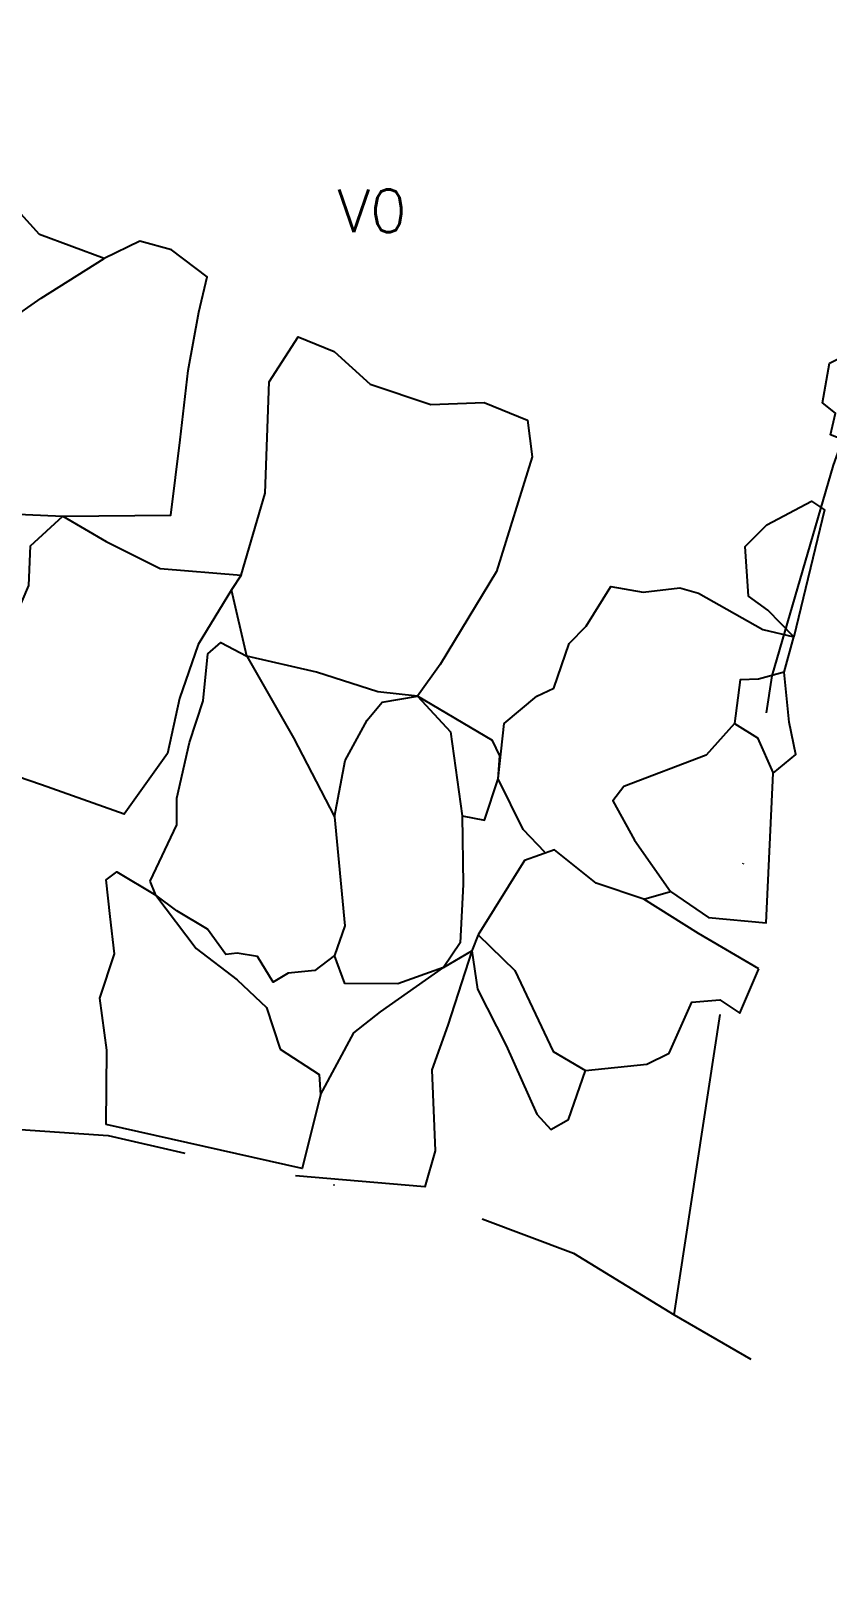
# Model space of a CAD drawing. Header units: metres. Extents: x -899 to -510, y -1454 to -1011.
# Drawn here: x -781.9 to -716.5, y -1413.6 to -1285.7 of the extents above; entities that cross this region are included whole.
import ezdxf

# ---------------------------------------------------------------- set-up
doc = ezdxf.new("R2010")
doc.units = ezdxf.units.M
doc.header["$LTSCALE"] = 25
doc.header["$MEASUREMENT"] = 0
doc.linetypes.add('STRICHPUNKTX2', pattern=[2, 1, -0.5, 0, -0.5])
for name, color, linetype in [('BEFUNDSCHRAFF', 1, 'CONTINUOUS'), ('GRABUNGSGRENZE', 3, 'STRICHPUNKTX2'), ('STEINE', 4, 'CONTINUOUS')]:
    doc.layers.add(name, color=color, linetype=linetype)
doc.styles.get("Standard").update_dxf_attribs({"font": 'txt.shx'})

msp = doc.modelspace()

# ---------------------------------------------------------------- linework, layer by layer
at = {"layer": 'GRABUNGSGRENZE', "flags": 128}
for points in [[(-729.09, -1391.32), (-721.03, -1338.76), (-715.98, -1321.44), (-708.6, -1300.66), (-699.41, -1272.99), (-687.9, -1255.1), (-681.15, -1246.07)], [(-895.54, -1250.54), (-896.74, -1259.55), (-893.1, -1269.21), (-894.86, -1279.4), (-894.73, -1289.63), (-898.27, -1299.97), (-895.95, -1311.06), (-897.25, -1321.19), (-898.8, -1331.12), (-897.72, -1337.33), (-883.29, -1346.56), (-869.84, -1351), (-854.14, -1359.92), (-839.26, -1364.31), (-821.63, -1369.92), (-802.8, -1371.19), (-787.72, -1375.74), (-775.6, -1376.57), (-759.96, -1380.15), (-748.61, -1382), (-737.35, -1386.25), (-729.09, -1391.32), (-721.39, -1395.78), (-714.16, -1397.9), (-707.59, -1398.08), (-707.59, -1398.08), (-699.49, -1400.66), (-691.34, -1402.98), (-677.23, -1407.78), (-668.21, -1410.3), (-657.57, -1412.36), (-651.71, -1412.4), (-643.57, -1411.82), (-634.31, -1408.94), (-630.7, -1407.71), (-630.7, -1407.71), (-626.16, -1413.61)]]:
    msp.add_lwpolyline(points, dxfattribs=at)
at = {"layer": 'STEINE'}
for points in [[(-797.66, -1310.2), (-785.33, -1313.78), (-783.76, -1309.55), (-781.12, -1307.71), (-775.94, -1304.44), (-781.24, -1302.47), (-783.79, -1299.63), (-788.11, -1299.74), (-792.8, -1299.55), (-795.44, -1300.68), (-798.69, -1304.09)], [(-785.33, -1313.78), (-786.14, -1316.74), (-785.73, -1318.62), (-787.2, -1320.2), (-787.09, -1323.2), (-788.66, -1325.45), (-783.62, -1325.43), (-779.34, -1325.63), (-770.44, -1325.55), (-769.69, -1319.34), (-769.04, -1313.64), (-768.14, -1308.85), (-767.48, -1305.95), (-770.39, -1303.72), (-772.99, -1303.01), (-775.94, -1304.44)], [(-714.61, -1319.56), (-716.24, -1318.95), (-715.84, -1317.17), (-716.91, -1316.31), (-716.31, -1313.05), (-714.68, -1312.23), (-714.13, -1309.89), (-711.94, -1309.78), (-714.61, -1319.56)], [(-764.67, -1330.48), (-762.7, -1323.75), (-762.37, -1314.59), (-759.99, -1310.87), (-757.03, -1312.08), (-754.07, -1314.77), (-749.08, -1316.44), (-744.7, -1316.28), (-741.14, -1317.74), (-740.77, -1320.74), (-743.7, -1330.17), (-748.31, -1337.82), (-750.19, -1340.42), (-753.45, -1340.07), (-758.49, -1338.45), (-764.2, -1337.14), (-765.48, -1331.7)], [(-739.72, -1353.27), (-741.51, -1351.39), (-743.56, -1347.22), (-743.06, -1342.69), (-740.37, -1340.44), (-738.99, -1339.78), (-737.73, -1336.11), (-736.31, -1334.68), (-734.28, -1331.42), (-731.63, -1331.87), (-728.63, -1331.51), (-727.1, -1331.96), (-721.8, -1334.95), (-719.25, -1335.55), (-721.4, -1333.37), (-722.98, -1332.2), (-723.24, -1328.13), (-721.47, -1326.35), (-717.81, -1324.4), (-716.73, -1325.11), (-719.25, -1335.55)], [(-788.86, -1345.81), (-785.62, -1340.35), (-784.4, -1338.01), (-783.6, -1334.8), (-782.13, -1331.34), (-781.99, -1328.08), (-779.34, -1325.63), (-775.78, -1327.71), (-771.34, -1329.93), (-764.67, -1330.48), (-765.48, -1331.7), (-768.22, -1336.19), (-769.74, -1340.62), (-770.74, -1345.15), (-774.29, -1350.15), (-781.07, -1347.72), (-786.16, -1346.01), (-788.86, -1345.81)], [(-772.14, -1355.64), (-769.96, -1351), (-769.97, -1348.82), (-768.91, -1344.23), (-767.8, -1340.82), (-767.4, -1336.95), (-766.34, -1336.03), (-764.2, -1337.14), (-760.36, -1343.85), (-756.99, -1350.36), (-756.15, -1359.32), (-757.01, -1361.76), (-758.63, -1362.99), (-760.82, -1363.2), (-762.04, -1363.96), (-763.32, -1361.83), (-765, -1361.58), (-765.92, -1361.68), (-767.45, -1359.6), (-769.95, -1358.08), (-771.68, -1356.81), (-772.14, -1355.64)], [(-720.06, -1338.46), (-719.25, -1335.55)], [(-720.06, -1338.46), (-722.15, -1339.02), (-723.67, -1339.08), (-724.12, -1342.69), (-722.24, -1343.86), (-720.96, -1346.76), (-719.08, -1345.22), (-719.64, -1342.58), (-720.06, -1338.46)], [(-756.99, -1350.36), (-756.13, -1345.73), (-754.31, -1342.41), (-753.09, -1340.93), (-750.19, -1340.42), (-747.48, -1343.36), (-746.5, -1350.28), (-746.43, -1355.93), (-746.68, -1360.72), (-748.05, -1362.76), (-751.81, -1364.09), (-756.14, -1364.05), (-757.01, -1361.76)], [(-746.5, -1350.28), (-744.67, -1350.63), (-743.56, -1347.22), (-743.41, -1345.34), (-744.02, -1344.07), (-750.19, -1340.42)], [(-724.12, -1342.69), (-726.46, -1345.29), (-733.22, -1347.86), (-734.13, -1349.03), (-732.34, -1352.28), (-729.38, -1356.5), (-726.27, -1358.63), (-721.53, -1359.08), (-720.96, -1346.76)], [(-722.14, -1362.85), (-727.08, -1359.96), (-731.57, -1357.12), (-735.49, -1355.8), (-738.91, -1353.06), (-741.4, -1353.94), (-745.2, -1360.05), (-742.19, -1363), (-739.02, -1369.66), (-736.37, -1371.23), (-731.33, -1370.71), (-729.5, -1369.79), (-727.63, -1365.61), (-725.34, -1365.4), (-723.7, -1366.51), (-722.14, -1362.85)], [(-775.76, -1375.66), (-775.72, -1369.55), (-776.29, -1365.27), (-775.08, -1361.61), (-775.44, -1358.55), (-775.76, -1355.55), (-774.89, -1354.89), (-771.68, -1356.81), (-768.36, -1361.18), (-764.99, -1363.77), (-762.6, -1366.05), (-761.47, -1369.46), (-758.26, -1371.54), (-758.15, -1373.22), (-759.66, -1379.28), (-775.76, -1375.66)], [(-731.57, -1357.12), (-729.38, -1356.5)], [(-745.2, -1360.05), (-745.71, -1361.38), (-745.24, -1364.53), (-742.89, -1369.16), (-740.38, -1374.8), (-739.21, -1376.07), (-737.78, -1375.25), (-736.37, -1371.23)], [(-758.15, -1373.22), (-755.41, -1368.12), (-753.23, -1366.39), (-748.05, -1362.76), (-745.71, -1361.38), (-747.68, -1367.49), (-748.99, -1371.16), (-748.72, -1377.83), (-749.58, -1380.78), (-760.22, -1379.89)]]:
    msp.add_lwpolyline(points, dxfattribs=at)

# ---------------------------------------------------------------- texts
at = {"layer": 'BEFUNDSCHRAFF'}
msp.add_text('V0', height=3.5, dxfattribs=at).set_placement((-756.77, -1302.26))

doc.saveas('drawing.dxf')
